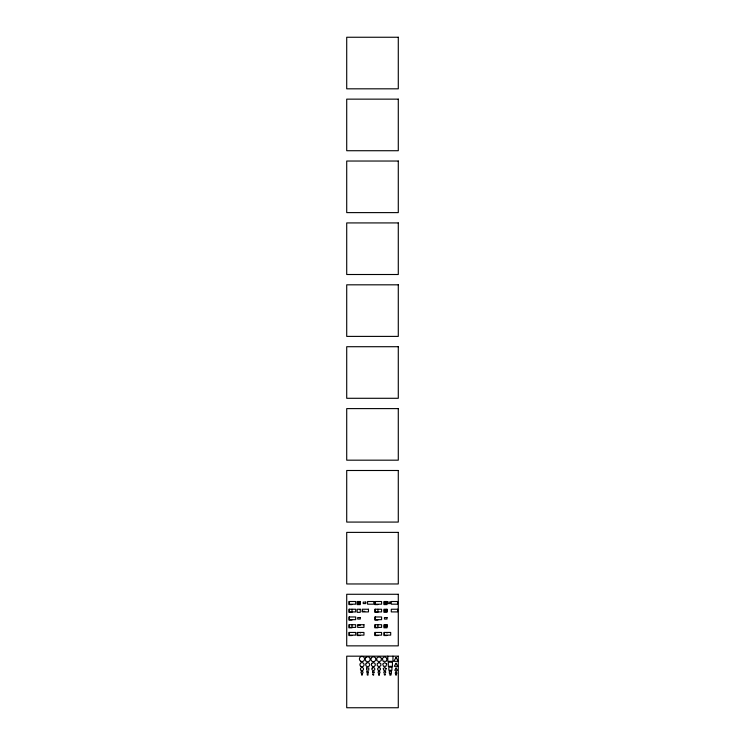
<?xml version="1.0" encoding="UTF-8"?>
<svg xmlns="http://www.w3.org/2000/svg" width="745" height="745" viewBox="0 0 745 745"><rect width="100%" height="100%" fill="white"/><g stroke="black" fill="none" stroke-linecap="round" stroke-linejoin="round"><path stroke-width="1.12" d="M360.273 602.1L357.693 602.1L357.693 603.59L360.273 603.59M387.018 602.1L384.439 602.1L384.439 603.59L387.018 603.59M357.693 602.845L360.273 602.845M384.439 602.845L387.018 602.845M352.012 604.595L348.921 604.595L348.921 601.504L355.691 601.504L355.691 604.186L349.433 604.186L349.433 601.504M377.92 604.595L374.828 604.595L374.828 601.504L381.598 601.504L381.598 604.186L375.34 604.186L375.34 601.504M387.018 609.829L384.439 609.829L384.439 611.319L387.018 611.319M384.439 610.574L387.018 610.574M362.219 611.319L364.789 611.319M352.012 620.073L348.921 620.073L348.921 616.972L355.691 616.972L355.691 619.654L349.433 619.654L349.433 616.972M377.92 620.073L374.828 620.073L374.828 616.972L381.598 616.972L381.598 619.654L375.34 619.654L375.34 616.972M357.693 625.306L360.273 625.306M387.018 625.306L384.439 625.306L384.439 626.796L387.018 626.796M384.439 626.051L387.018 626.051M352.012 635.541L348.921 635.541L348.921 632.449L355.691 632.449L355.691 635.131L349.433 635.131L349.433 632.449M360.273 635.541L357.181 635.541L357.181 632.449L363.951 632.449L363.951 635.131L357.693 635.131L357.693 632.449M377.92 635.541L374.828 635.541L374.828 632.449L381.598 632.449L381.598 635.131L375.34 635.131L375.34 632.449M387.018 635.541L383.926 635.541L383.926 632.449L390.697 632.449L390.697 635.131L384.439 635.131L384.439 632.449M392.96 656.177L392.96 661.327L387.8 661.327L387.8 656.177M387.018 632.449L387.018 633.045M377.92 609.242L377.92 612.334L374.828 612.334L374.828 609.242L381.598 609.242L381.598 611.915L375.34 611.915L375.34 609.242M377.92 624.71L377.92 627.802L374.828 627.802L374.828 624.71L381.598 624.71L381.598 627.392L375.34 627.392L375.34 624.71M360.273 632.449L360.273 633.045M352.012 609.242L352.012 612.334L348.921 612.334L348.921 609.242L355.691 609.242L355.691 611.915L349.433 611.915L349.433 609.242M352.012 624.71L352.012 627.802L348.921 627.802L348.921 624.71L355.691 624.71L355.691 627.392L349.433 627.392L349.433 624.71M361.521 674.588C362.144 676.553 363.048 673.191 361.521 674.588M371.345 657.639L370.852 659.819L372.239 661.569L374.484 661.569L375.871 659.819L375.378 657.639L373.357 656.662L371.345 657.639M371.746 663.376L371.355 665.117L372.463 666.514L374.26 666.514L375.368 665.117L374.977 663.376L373.357 662.594L371.746 663.376M372.155 668.079L371.848 669.392L372.686 670.435L374.037 670.435L374.865 669.392L374.567 668.079L373.357 667.501L372.155 668.079M372.556 671.757L372.91 673.322L374.363 672.623L374.167 671.757L372.556 671.757M372.956 674.393L373.133 675.184L373.86 674.83L372.956 674.393M387.158 658.45L386.227 661.327L383.191 661.327L382.26 658.45L384.709 656.662L387.158 658.45M386.674 664.019L385.919 666.328L383.498 666.328L382.744 664.019L384.709 662.594L386.674 664.019M386.18 668.563L385.621 670.295L383.796 670.295L383.237 668.563L384.709 667.501L386.18 668.563M385.687 672.074L385.314 673.229L384.103 673.229L383.731 672.074L384.709 671.366L385.687 672.074M385.202 674.56L385.016 675.138L384.215 674.56L385.202 674.56M365.86 657.425L365.106 659.241L365.86 661.066L367.685 661.821L369.511 661.066L370.265 659.241L369.511 657.425L367.685 656.662L365.86 657.425M366.233 663.199L365.627 664.661L366.233 666.123L367.685 666.719L369.147 666.123L369.753 664.661L369.147 663.199L367.685 662.594L366.233 663.199M366.596 667.948L366.596 670.137L368.784 670.137L368.784 667.948L366.596 667.948M366.959 671.664L366.959 673.126L368.421 673.126L368.421 671.664L366.959 671.664M367.322 674.355L367.322 675.082L368.049 675.082L368.049 674.355L367.322 674.355M396.051 657.462L393.826 661.327L398.286 661.327L396.051 657.462M396.051 663.236L394.273 666.328L397.839 666.328L396.051 663.236M396.051 667.976L394.72 670.295L397.392 670.295L396.051 667.976M396.051 671.683L395.157 673.229L396.945 673.229L396.051 671.683M396.051 674.206L395.604 674.979L396.498 674.979L396.051 674.206M379.037 656.662L376.802 657.956L376.802 660.536L379.037 661.821L381.272 660.536L381.272 657.956L379.037 656.662M379.037 662.594L377.249 663.627L377.249 665.695L379.037 666.719L380.825 665.695L380.825 663.627L379.037 662.594M379.037 667.501L377.696 668.274L377.696 669.82L379.037 670.593L380.378 669.82L380.378 668.274L379.037 667.501M379.037 671.366L378.143 671.878L378.143 672.912L379.037 673.424L379.931 672.912L379.931 671.878L379.037 671.366M379.037 674.206L379.037 675.231L379.037 674.206M398.286 37.25L346.714 37.25L346.714 88.823L398.286 88.823L398.286 37.25M398.286 99.141L346.714 99.141L346.714 150.723L398.286 150.723L398.286 99.141M398.286 161.032L346.714 161.032L346.714 212.614L398.286 212.614L398.286 161.032M398.286 222.923L346.714 222.923L346.714 274.505L398.286 274.505L398.286 222.923M398.286 284.823L346.714 284.823L346.714 336.395L398.286 336.395L398.286 284.823M398.286 346.714L346.714 346.714L346.714 398.286L398.286 398.286L398.286 346.714M398.286 408.605L346.714 408.605L346.714 460.177L398.286 460.177L398.286 408.605M398.286 470.495L346.714 470.495L346.714 522.077L398.286 522.077L398.286 470.495M398.286 532.386L346.714 532.386L346.714 583.968L398.286 583.968L398.286 532.386M398.286 594.277L346.714 594.277L346.714 645.859L398.286 645.859L398.286 594.277M360.273 601.504L357.181 601.504L357.181 604.595L360.273 604.595L360.273 601.504M373.841 601.504L367.574 601.504L367.574 604.186L373.841 604.186L373.841 601.504M387.018 601.504L383.926 601.504L383.926 604.595L387.018 604.595L387.018 601.504M397.551 601.504L391.283 601.504L391.283 604.186L397.551 604.186L397.551 601.504M365.804 602.1L363.225 602.1L363.225 603.59L365.804 603.59L365.804 602.1M390.315 602.1L387.735 602.1L387.735 603.59L390.315 603.59L390.315 602.1M360.273 609.242L357.181 609.242L357.181 612.334L360.273 612.334L360.273 609.242M368.477 609.242L362.219 609.242L362.219 611.915L368.477 611.915L368.477 609.242M387.018 609.242L383.926 609.242L383.926 612.334L387.018 612.334L387.018 609.242M397.551 609.242L391.283 609.242L391.283 611.915L397.551 611.915L397.551 609.242M360.273 617.568L357.693 617.568L357.693 619.058L360.273 619.058L360.273 617.568M387.018 617.568L384.439 617.568L384.439 619.058L387.018 619.058L387.018 617.568M363.951 624.71L357.693 624.71L357.693 627.392L363.951 627.392L363.951 624.71M387.018 624.71L383.926 624.71L383.926 627.802L387.018 627.802L387.018 624.71M398.286 656.177L346.714 656.177L346.714 707.75L398.286 707.75L398.286 656.177M392.447 662.203L388.322 662.203L388.322 666.328L392.447 666.328L392.447 662.203M391.926 667.203L388.834 667.203L388.834 670.295L391.926 670.295L391.926 667.203M391.414 671.171L389.346 671.171L389.346 673.229L391.414 673.229L391.414 671.171M390.901 674.104L389.868 674.104L389.868 675.138L390.901 675.138L390.901 674.104M360.701 661.225A2.58 2.58 0 0 0 364.566 658.99A2.58 2.58 0 0 0 360.701 656.755A2.58 2.58 0 0 0 360.701 661.225M360.953 666.449A2.067 2.067 0 0 0 364.054 664.661A2.067 2.067 0 0 0 360.953 662.873A2.067 2.067 0 0 0 360.953 666.449M361.213 670.388A1.546 1.546 0 0 0 363.532 669.047A1.546 1.546 0 0 0 361.213 667.706A1.546 1.546 0 0 0 361.213 670.388M361.474 673.294A1.034 1.034 0 0 0 363.02 672.4A1.034 1.034 0 0 0 361.474 671.506A1.034 1.034 0 0 0 361.474 673.294"/></g></svg>
